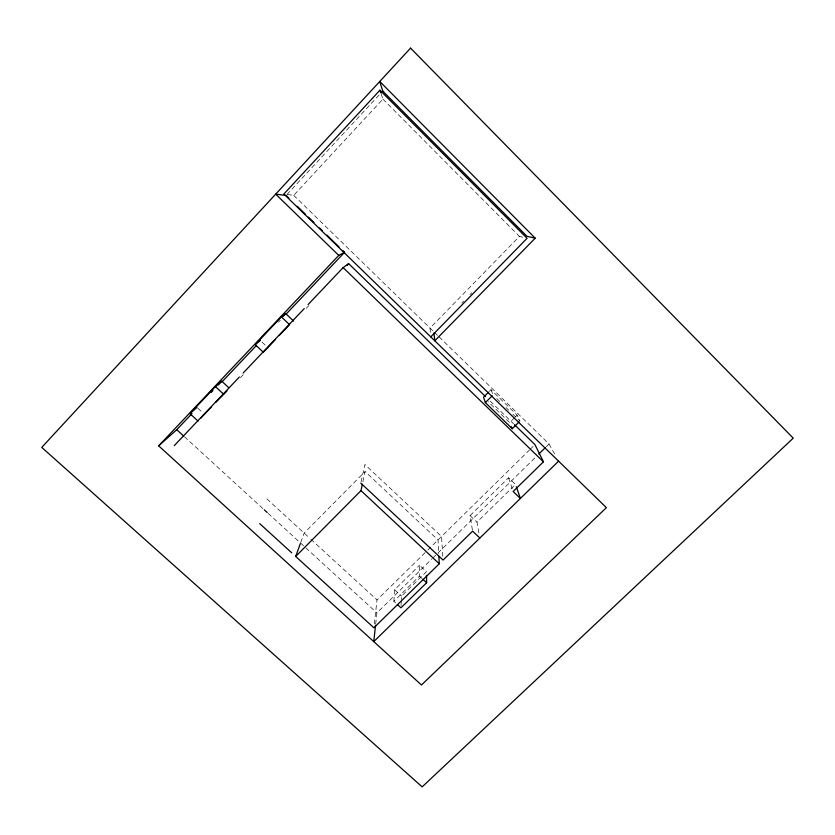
<?xml version="1.0" encoding="UTF-8"?>
<svg xmlns="http://www.w3.org/2000/svg" width="835" height="835" viewBox="0 0 835 835"><rect width="100%" height="100%" fill="white"/><g stroke="black" fill="none" stroke-linecap="round" stroke-linejoin="round"><path stroke-width="0.63" stroke-dasharray="4.17 3.13" d="M395.633 602.912L393.849 601.284L419.514 576.119L419.535 565.253L426.445 571.683L401.541 596.075L401.364 599.603M401.082 605.479L401.311 600.783M393.849 601.284L394.642 589.719L419.535 565.253M375.666 624.142L376.888 612.911L431.789 559.033M374.32 623.995L377.002 599.958L426.915 550.86M362.901 481.722L365.072 471.535L438.01 539.953L438.751 553.741M361.075 481.878L364.895 464.5L441.538 536.477L442.915 557.592M300.767 542.437L304.149 533.095L365.072 471.535M287.01 194.492L380.113 93.938M287.553 194.524L293.711 195.338L382.91 99.135L381.052 93.541M278.525 322.122L280.31 320.233M240.396 377.723L243.977 373.955M306.215 308.355L308.887 305.547M522.71 237.224L519.433 236.409L430.035 328.082L430.557 334.365M461.839 303.011L463.644 301.153M469.98 294.671L471.785 292.824M489.331 391.385L490.99 389.715L517.126 415.152L519.955 421.08L512.533 413.868M514.631 417.625L509.642 422.573L488.183 401.739M515.466 416.801L517.126 415.152M427.844 549.952L529.411 450.044M530.329 449.136L533.106 446.401M472.412 529.964L470.063 515.623L508.598 477.777L515.508 484.415L476.973 522.167L479.415 535.59M432.718 558.124L536.028 456.766M546.267 446.715L549.054 443.98L438.438 336.255M184.441 436.736L263.349 508.974M268.16 513.379L376.888 612.911M266.939 498.944L309.91 538.377M310.86 539.253L377.002 599.958M197.874 408.231L202.237 412.26M394.642 589.719L401.541 596.075M419.514 576.119L422.186 578.603M262.086 342.131L268.202 347.903M470.063 515.623L476.973 522.167M293.711 195.338L433.031 331.004M434.711 332.633L437.509 335.357M496.773 398.535L500.478 402.136M506.041 407.553L508.828 410.256M490.239 401.155L513.525 423.773M382.91 99.135L519.433 236.409M549.054 443.98L555.014 454.72M490.99 389.715L493.067 394.924M508.598 477.777L512.387 489.195"/><path stroke-width="1.25" d="M375.531 625.384L373.767 641.604L558.594 461.16M438.886 556.256L439.283 563.782L373.892 627.795L295.694 556.444L360.991 490.646L362.348 484.279M295.694 556.444L300.349 543.606M430.766 336.881L527.083 238.299L379.935 90.19L283.858 194.033L606.387 507.638L421.466 685.003L158.66 445.848L338.76 255.395L344.584 252.295L342.736 250.49M380.99 92.988L382.743 91.088L379.758 81.486L535.204 238.173L434.805 340.795L433.929 333.029M198.031 421.09L189.921 413.628L215.461 386.626L221.797 381.23L228.78 387.722M275.55 339.365L263.317 352.255L255.197 344.605L281.405 316.893L285.758 313.616L293.628 321.11M211.171 392.46L212.946 390.592M218.248 384.977L221.797 381.23M283.128 316.392L285.758 313.616M158.66 445.848L176.749 429.691L191.925 413.649M222.277 381.574L256.199 345.711M285.664 314.576L344.584 252.295M174.264 445.639L239.353 377.023M243.121 373.047L304.222 308.626M308.084 304.556L343.143 267.597L348.644 263.641L485.584 396.635M200.671 418.304L211.245 407.156M215.649 402.512L227.047 390.947M279.047 335.68L289.536 324.627L281.405 316.893M346.88 265.499L348.644 263.641M488.496 392.21L483.517 397.209L485.365 402.627L512.241 428.71L519.099 421.925M485.365 402.627L492.212 395.78M538.815 454.021L545.328 447.633M514.464 424.681L534.953 444.585L543.449 461.818L513.139 491.481L520.403 498.443L516.322 486.753M426.508 575.367L426.633 582.736L400.967 607.828L397.408 604.55M189.921 413.628L197.008 407.428M255.197 344.605L260.343 340.482M535.204 238.173L526.979 236.305L382.743 91.088M259.716 523.618L291.739 552.833M176.749 429.691L183.481 435.86M264.309 509.851L267.19 512.492M215.461 386.626L223.582 394.151M423.074 579.427L426.633 582.736M360.803 483.121L443.072 560.066L472.6 531.164L479.864 538.022M360.991 490.646L439.283 563.782M343.143 267.597L543.449 461.818M288.91 198.156L286.123 195.442L275.686 194.158L338.76 255.395M297.26 206.276L305.61 214.397M308.397 217.1L313.97 222.517M319.534 227.934L322.32 230.637M326.955 235.146L339.02 246.878M511.375 426.664L512.241 428.71M379.935 90.19L380.677 92.424M410.57 48.127L41.75 447.403L422.155 786.873L793.25 438.156L410.57 48.127"/></g></svg>
